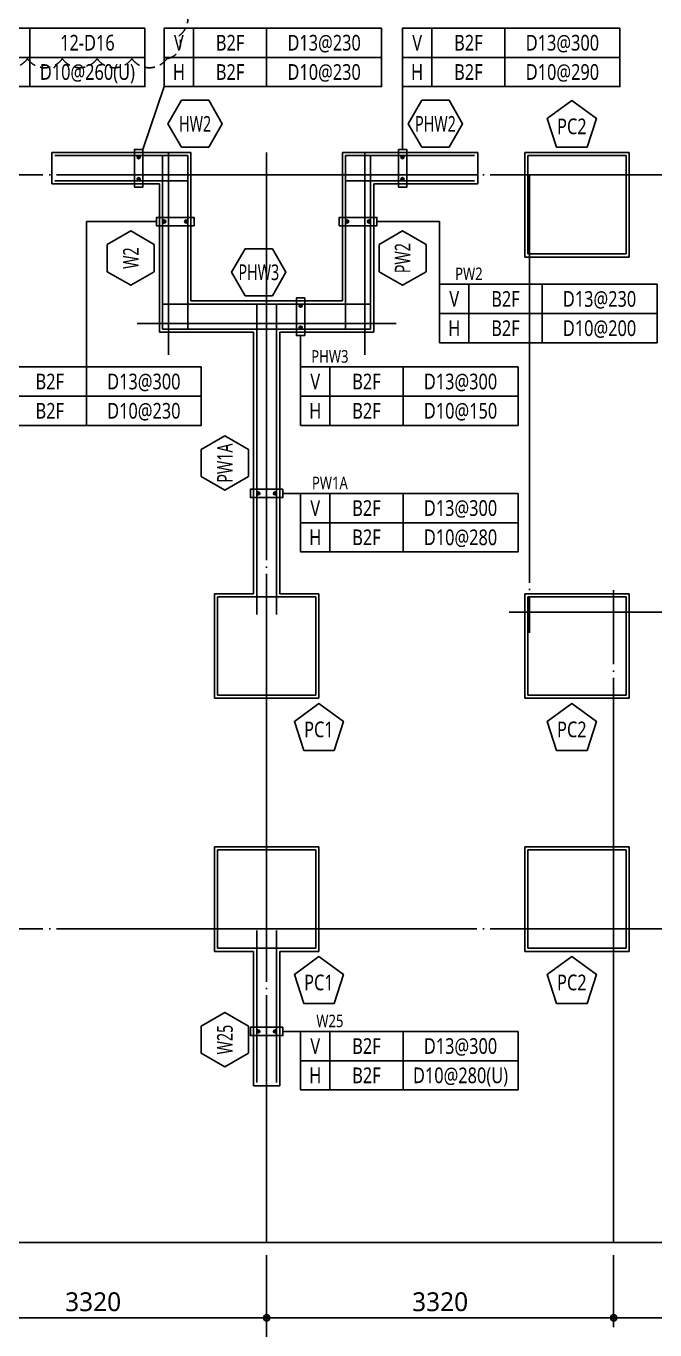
# Model space of a CAD drawing. Header units: millimetres. Extents: x 262481 to 2519995, y -394348 to 364571.
# Drawn here: x 299105 to 305122, y -345856 to -333387 of the extents above; entities that cross this region are included whole.
import ezdxf
from ezdxf.enums import TextEntityAlignment as Align
from ezdxf.xclip import XClip

# ---------------------------------------------------------------- set-up
doc = ezdxf.new("R2010")
doc.units = ezdxf.units.MM
doc.header["$LTSCALE"] = 65
doc.header["$XCLIPFRAME"] = 0
for name, pattern in [('CEN', [62, 60, -1, 0, -1]), ('XS-벽체$0$CEN', [62, 60, -1, 0, -1]), ('XS-벽체$0$HID', [2.3, 1.5, -0.8])]:
    doc.linetypes.add(name, pattern=pattern)
doc.layers.get('Defpoints').update_dxf_attribs({"color": 145})
for name, color, linetype in [('BARR', 1, 'Continuous'), ('BOX', 7, 'Continuous'), ('CEN', 1, 'CEN'), ('DIM', 7, 'Continuous'), ('LEADER', 7, 'Continuous'), ('M', 7, 'Continuous'), ('NAME-C', 1, 'Continuous'), ('NAME-W', 4, 'Continuous'), ('SEC', 11, 'Continuous'), ('TEXT-배근', 3, 'Continuous'), ('XS-벽체$0$BAR', 3, 'Continuous'), ('XS-벽체$0$CEN', 1, 'XS-벽체$0$CEN'), ('XS-벽체$0$WALL', 4, 'Continuous')]:
    doc.layers.add(name, color=color, linetype=linetype)
doc.layers.add('DEFPOINT', color=144, linetype='Continuous', plot=False)
doc.layers.add('XS-벽체$0$1215', color=181, linetype='XS-벽체$0$HID', plot=False)
doc.styles.add('맑은고딕', font='malgun.ttf')
doc.dimstyles.new('DIM_60', dxfattribs={"dimscale": 60, "dimtxt": 3, "dimasz": 1, "dimexe": 1.5, "dimexo": 2, "dimgap": 1, "dimtad": 1, "dimdec": 0, "dimzin": 0, "dimdsep": 46, "dimtxsty": '맑은고딕', "dimblk1": 'DIMDOT', "dimblk2": 'DIMDOT', "dimsah": 1, "dimcen": 0.09, "dimdle": 2, "dimclrd": 7, "dimclre": 7, "dimclrt": 3, "dimadec": 0, "dimazin": 0, "dimtfac": 1, "dimtdec": 0, "dimtix": 1, "dimtmove": 2, "dimatfit": 3, "dimldrblk": 'DIMDOT', "dimfxl": 0, "dimtolj": 1, "dimtzin": 0, "dimarcsym": 0})

# ---------------------------------------------------------------- blocks, each defined once
blk = doc.blocks.new('XS-벽체', base_point=(1093553, 0))
at = {"layer": 'XS-벽체$0$1215'}
blk.add_lwpolyline([(92381, 514112, -0.520567), (92381, 513778, -0.520567), (92266, 513560, -0.520567), (91932, 513560, -0.520567), (91599, 513560, -0.520567), (91266, 513560, -0.520567), (90932, 513560, -0.520567), (90599, 513560, -0.520567)], format="xyb", dxfattribs=at)
at = {"layer": 'XS-벽체$0$BAR'}
for p, q in [((91196, 512633), (92466, 512633)), ((92226, 512633), (92226, 510973)), ((92466, 512633), (92466, 510973)), ((95211, 512633), (93976, 512633)), ((93976, 512633), (93976, 510973)), ((94216, 512633), (94216, 510973)), ((96661, 512633), (95721, 512633)), ((95721, 512633), (95721, 511693)), ((96661, 511693), (96661, 512633)), ((91196, 512393), (92466, 512393)), ((95211, 512393), (93976, 512393)), ((96661, 511693), (95721, 511693)), ((92226, 511213), (93221, 511213)), ((93126, 508243), (93126, 511213)), ((94216, 511213), (93221, 511213)), ((93316, 508243), (93316, 511213)), ((92226, 510973), (93221, 510973)), ((94216, 510973), (93221, 510973)), ((93691, 508413), (92751, 508413)), ((92751, 508413), (92751, 507473)), ((93691, 507473), (93691, 508413)), ((96661, 508413), (95721, 508413)), ((95721, 508413), (95721, 507473)), ((96661, 507473), (96661, 508413)), ((93691, 507473), (92751, 507473)), ((96661, 507473), (95721, 507473)), ((93691, 505993), (92751, 505993)), ((92751, 505993), (92751, 505053)), ((93691, 505053), (93691, 505993)), ((96661, 505993), (95721, 505993)), ((95721, 505993), (95721, 505053)), ((96661, 505053), (96661, 505993)), ((93126, 503768), (93126, 505223)), ((93316, 505223), (93316, 503768)), ((93691, 505053), (92751, 505053)), ((96661, 505053), (95721, 505053))]:
    blk.add_line(p, q, dxfattribs=at)
at = {"layer": 'XS-벽체$0$CEN'}
for p, q in [((92281, 512663), (92281, 510728)), ((93221, 512663), (93221, 503738)), ((93221, 512663), (93221, 503738)), ((94161, 512663), (94161, 510728)), ((87181, 512448), (93221, 512448)), ((99261, 512448), (93221, 512448)), ((95736, 512448), (95736, 508068)), ((91981, 511028), (93221, 511028)), ((94461, 511028), (93221, 511028)), ((96541, 503738), (96541, 508478)), ((99261, 508268), (95541, 508268)), ((87181, 505238), (93221, 505238)), ((99261, 505238), (93221, 505238))]:
    blk.add_line(p, q, dxfattribs=at)
at = {"layer": 'XS-벽체$0$WALL'}
for p, q in [((91166, 512663), (91166, 512363)), ((91166, 512663), (92496, 512663)), ((92496, 512663), (92496, 511243)), ((95241, 512663), (93946, 512663)), ((93946, 512663), (93946, 511243)), ((95241, 512663), (95241, 512363)), ((96691, 512663), (95691, 512663)), ((95691, 512663), (95691, 511663)), ((96691, 512663), (96691, 511663)), ((91166, 512363), (92196, 512363)), ((92196, 512363), (92196, 510943)), ((95241, 512363), (94246, 512363)), ((94246, 512363), (94246, 510943)), ((96691, 511663), (95691, 511663)), ((92496, 511243), (93221, 511243)), ((93946, 511243), (93221, 511243)), ((92196, 510943), (93096, 510943)), ((93096, 508443), (93096, 510943)), ((94246, 510943), (93346, 510943)), ((93346, 508443), (93346, 510943)), ((92721, 508443), (93096, 508443)), ((92721, 508443), (92721, 507443)), ((93346, 508443), (93721, 508443)), ((93721, 508443), (93721, 507443)), ((95691, 508443), (96691, 508443)), ((95691, 508443), (95691, 507443)), ((96691, 508443), (96691, 507443)), ((92721, 507443), (93721, 507443)), ((96691, 507443), (95691, 507443)), ((92721, 506023), (93721, 506023)), ((92721, 506023), (92721, 505023)), ((93721, 506023), (93721, 505023)), ((96691, 506023), (95691, 506023)), ((95691, 506023), (95691, 505023)), ((96691, 506023), (96691, 505023)), ((92721, 505023), (93096, 505023)), ((93096, 505023), (93096, 503738)), ((93346, 505023), (93346, 503738)), ((93346, 505023), (93721, 505023)), ((96691, 505023), (95691, 505023)), ((93096, 503738), (93346, 503738))]:
    blk.add_line(p, q, dxfattribs=at)
blk = doc.blocks.new('DIMDOT')
at = {"layer": 'DIM', "linetype": 'Continuous'}
blk.add_line((-2, 0), (2, 0), dxfattribs=at)
for radius in [0.5, 0.25]:
    blk.add_circle((0, 0), radius, dxfattribs=at)
blk = doc.blocks.new('*D186')
at = {"layer": 'Defpoints', "color": 0, "linetype": 'Continuous', "transparency": 16777216}
for p in [(295367, -345021), (301407, -345021), (295367, -346221)]:
    blk.add_point(p, dxfattribs=at)
at = {"layer": 'DIM', "color": 7, "linetype": 'Continuous', "lineweight": -2, "transparency": 16777216}
for p, q in [((295367, -345141), (295367, -346311)), ((301407, -345141), (301407, -346311)), ((301347, -346221), (295427, -346221))]:
    blk.add_line(p, q, dxfattribs=at)
at = {"layer": 'DIM', "color": 7, "linetype": 'Continuous', "lineweight": -2, "transparency": 16777216, "xscale": 60, "yscale": 60, "zscale": 60, "rotation": 180}
blk.add_blockref('DIMDOT', (295367, -346221), dxfattribs=at)
at = {"layer": 'DIM', "color": 7, "linetype": 'Continuous', "lineweight": -2, "transparency": 16777216, "xscale": 60, "yscale": 60, "zscale": 60}
blk.add_blockref('DIMDOT', (301407, -346221), dxfattribs=at)
at = {"layer": 'DIM', "color": 3, "linetype": 'Continuous', "transparency": 16777216, "insert": (298387, -346068), "char_height": 180, "attachment_point": 5, "style": '맑은고딕'}
blk.add_mtext('\\A1;6040', dxfattribs=at)
blk = doc.blocks.new('*D188')
at = {"layer": 'Defpoints', "color": 0, "linetype": 'Continuous', "transparency": 16777216}
for p in [(298087, -345021), (301407, -345021), (301407, -345741)]:
    blk.add_point(p, dxfattribs=at)
at = {"layer": 'DIM', "color": 7, "linetype": 'Continuous', "lineweight": -2, "transparency": 16777216}
for p, q in [((298087, -345141), (298087, -345831)), ((301407, -345141), (301407, -345831)), ((298147, -345741), (301347, -345741))]:
    blk.add_line(p, q, dxfattribs=at)
at = {"layer": 'DIM', "color": 7, "linetype": 'Continuous', "lineweight": -2, "transparency": 16777216, "xscale": 60, "yscale": 60, "zscale": 60, "rotation": 180}
blk.add_blockref('DIMDOT', (298087, -345741), dxfattribs=at)
at = {"layer": 'DIM', "color": 7, "linetype": 'Continuous', "lineweight": -2, "transparency": 16777216, "xscale": 60, "yscale": 60, "zscale": 60}
blk.add_blockref('DIMDOT', (301407, -345741), dxfattribs=at)
at = {"layer": 'DIM', "color": 3, "linetype": 'Continuous', "transparency": 16777216, "insert": (299747, -345588), "char_height": 180, "attachment_point": 5, "style": '맑은고딕'}
blk.add_mtext('\\A1;3320', dxfattribs=at)
blk = doc.blocks.new('*D189')
at = {"layer": 'Defpoints', "color": 0, "linetype": 'Continuous', "transparency": 16777216}
for p in [(301407, -345021), (307447, -345021), (307447, -346221)]:
    blk.add_point(p, dxfattribs=at)
at = {"layer": 'DIM', "color": 7, "linetype": 'Continuous', "lineweight": -2, "transparency": 16777216}
for p, q in [((301407, -345141), (301407, -346311)), ((307447, -345141), (307447, -346311)), ((301467, -346221), (307387, -346221))]:
    blk.add_line(p, q, dxfattribs=at)
at = {"layer": 'DIM', "color": 7, "linetype": 'Continuous', "lineweight": -2, "transparency": 16777216, "xscale": 60, "yscale": 60, "zscale": 60, "rotation": 180}
blk.add_blockref('DIMDOT', (301407, -346221), dxfattribs=at)
at = {"layer": 'DIM', "color": 7, "linetype": 'Continuous', "lineweight": -2, "transparency": 16777216, "xscale": 60, "yscale": 60, "zscale": 60}
blk.add_blockref('DIMDOT', (307447, -346221), dxfattribs=at)
at = {"layer": 'DIM', "color": 3, "linetype": 'Continuous', "transparency": 16777216, "insert": (304427, -346068), "char_height": 180, "attachment_point": 5, "style": '맑은고딕'}
blk.add_mtext('\\A1;6040', dxfattribs=at)
blk = doc.blocks.new('*D190')
at = {"layer": 'Defpoints', "color": 0, "linetype": 'Continuous', "transparency": 16777216}
for p in [(304727, -345021), (307447, -345021), (307447, -345741)]:
    blk.add_point(p, dxfattribs=at)
at = {"layer": 'DIM', "color": 7, "linetype": 'Continuous', "lineweight": -2, "transparency": 16777216}
for p, q in [((304727, -345141), (304727, -345831)), ((307447, -345141), (307447, -345831)), ((304787, -345741), (307387, -345741))]:
    blk.add_line(p, q, dxfattribs=at)
at = {"layer": 'DIM', "color": 7, "linetype": 'Continuous', "lineweight": -2, "transparency": 16777216, "xscale": 60, "yscale": 60, "zscale": 60, "rotation": 180}
blk.add_blockref('DIMDOT', (304727, -345741), dxfattribs=at)
at = {"layer": 'DIM', "color": 7, "linetype": 'Continuous', "lineweight": -2, "transparency": 16777216, "xscale": 60, "yscale": 60, "zscale": 60}
blk.add_blockref('DIMDOT', (307447, -345741), dxfattribs=at)
at = {"layer": 'DIM', "color": 3, "linetype": 'Continuous', "transparency": 16777216, "insert": (306087, -345588), "char_height": 180, "attachment_point": 5, "style": '맑은고딕'}
blk.add_mtext('\\A1;2720', dxfattribs=at)
blk = doc.blocks.new('*D191')
at = {"layer": 'Defpoints', "color": 0, "linetype": 'Continuous', "transparency": 16777216}
for p in [(301407, -345021), (304727, -345021), (301407, -345741)]:
    blk.add_point(p, dxfattribs=at)
at = {"layer": 'DIM', "color": 7, "linetype": 'Continuous', "lineweight": -2, "transparency": 16777216}
for p, q in [((301407, -345141), (301407, -345831)), ((304727, -345141), (304727, -345831)), ((304667, -345741), (301467, -345741))]:
    blk.add_line(p, q, dxfattribs=at)
at = {"layer": 'DIM', "color": 7, "linetype": 'Continuous', "lineweight": -2, "transparency": 16777216, "xscale": 60, "yscale": 60, "zscale": 60, "rotation": 180}
blk.add_blockref('DIMDOT', (301407, -345741), dxfattribs=at)
at = {"layer": 'DIM', "color": 7, "linetype": 'Continuous', "lineweight": -2, "transparency": 16777216, "xscale": 60, "yscale": 60, "zscale": 60}
blk.add_blockref('DIMDOT', (304727, -345741), dxfattribs=at)
at = {"layer": 'DIM', "color": 3, "linetype": 'Continuous', "transparency": 16777216, "insert": (303067, -345588), "char_height": 180, "attachment_point": 5, "style": '맑은고딕'}
blk.add_mtext('\\A1;3320', dxfattribs=at)
blk = doc.blocks.new('BAR')
at = {"layer": 'BARR'}
h = blk.add_hatch(color=256, dxfattribs=at)
edge = h.paths.add_edge_path()
edge.add_arc((0, 0), 15, 0, 360)
blk.add_circle((0, 0), 15, dxfattribs=at)

msp = doc.modelspace()

# ---------------------------------------------------------------- linework, layer by layer
at = {"layer": 'BOX'}
for points in [[(299142.4, -333406.3), (299142.4, -333686.3), (298442.4, -333686.3), (298442.4, -333406.3)], [(300242.4, -333406.3), (300242.4, -333686.3), (299142.4, -333686.3), (299142.4, -333406.3)], [(300707.4, -333406.3), (300707.4, -333686.3), (300427.4, -333686.3), (300427.4, -333406.3)], [(301407.4, -333406.3), (301407.4, -333686.3), (300707.4, -333686.3), (300707.4, -333406.3)], [(302507.4, -333406.3), (302507.4, -333686.3), (301407.4, -333686.3), (301407.4, -333406.3)], [(302987.4, -333406.3), (302987.4, -333686.3), (302707.4, -333686.3), (302707.4, -333406.3)], [(303687.4, -333406.3), (303687.4, -333686.3), (302987.4, -333686.3), (302987.4, -333406.3)], [(304787.4, -333406.3), (304787.4, -333686.3), (303687.4, -333686.3), (303687.4, -333406.3)], [(299142.4, -333686.3), (299142.4, -333966.3), (298442.4, -333966.3), (298442.4, -333686.3)], [(300242.4, -333686.3), (300242.4, -333966.3), (299142.4, -333966.3), (299142.4, -333686.3)], [(300707.4, -333686.3), (300707.4, -333966.3), (300427.4, -333966.3), (300427.4, -333686.3)], [(301407.4, -333686.3), (301407.4, -333966.3), (300707.4, -333966.3), (300707.4, -333686.3)], [(302507.4, -333686.3), (302507.4, -333966.3), (301407.4, -333966.3), (301407.4, -333686.3)], [(302987.4, -333686.3), (302987.4, -333966.3), (302707.4, -333966.3), (302707.4, -333686.3)], [(303687.4, -333686.3), (303687.4, -333966.3), (302987.4, -333966.3), (302987.4, -333686.3)], [(304787.4, -333686.3), (304787.4, -333966.3), (303687.4, -333966.3), (303687.4, -333686.3)], [(303342.4, -335856.3), (303342.4, -336136.3), (303062.4, -336136.3), (303062.4, -335856.3)], [(304042.4, -335856.3), (304042.4, -336136.3), (303342.4, -336136.3), (303342.4, -335856.3)], [(305142.4, -335856.3), (305142.4, -336136.3), (304042.4, -336136.3), (304042.4, -335856.3)], [(303342.4, -336136.3), (303342.4, -336416.3), (303062.4, -336416.3), (303062.4, -336136.3)], [(304042.4, -336136.3), (304042.4, -336416.3), (303342.4, -336416.3), (303342.4, -336136.3)], [(305142.4, -336136.3), (305142.4, -336416.3), (304042.4, -336416.3), (304042.4, -336136.3)], [(299682.4, -336646.3), (299682.4, -336926.3), (298982.4, -336926.3), (298982.4, -336646.3)], [(300782.4, -336646.3), (300782.4, -336926.3), (299682.4, -336926.3), (299682.4, -336646.3)], [(302012.4, -336646.3), (302012.4, -336926.3), (301732.4, -336926.3), (301732.4, -336646.3)], [(302712.4, -336646.3), (302712.4, -336926.3), (302012.4, -336926.3), (302012.4, -336646.3)], [(303812.4, -336646.3), (303812.4, -336926.3), (302712.4, -336926.3), (302712.4, -336646.3)], [(299682.4, -336926.3), (299682.4, -337206.3), (298982.4, -337206.3), (298982.4, -336926.3)], [(300782.4, -336926.3), (300782.4, -337206.3), (299682.4, -337206.3), (299682.4, -336926.3)], [(302012.4, -336926.3), (302012.4, -337206.3), (301732.4, -337206.3), (301732.4, -336926.3)], [(302712.4, -336926.3), (302712.4, -337206.3), (302012.4, -337206.3), (302012.4, -336926.3)], [(303812.4, -336926.3), (303812.4, -337206.3), (302712.4, -337206.3), (302712.4, -336926.3)], [(302012.4, -337856.3), (302012.4, -338136.3), (301732.4, -338136.3), (301732.4, -337856.3)], [(302712.4, -337856.3), (302712.4, -338136.3), (302012.4, -338136.3), (302012.4, -337856.3)], [(303812.4, -337856.3), (303812.4, -338136.3), (302712.4, -338136.3), (302712.4, -337856.3)], [(302012.4, -338136.3), (302012.4, -338416.3), (301732.4, -338416.3), (301732.4, -338136.3)], [(302712.4, -338136.3), (302712.4, -338416.3), (302012.4, -338416.3), (302012.4, -338136.3)], [(303812.4, -338136.3), (303812.4, -338416.3), (302712.4, -338416.3), (302712.4, -338136.3)], [(302012.4, -343001.6), (302012.4, -343281.6), (301732.4, -343281.6), (301732.4, -343001.6)], [(302712.4, -343001.6), (302712.4, -343281.6), (302012.4, -343281.6), (302012.4, -343001.6)], [(303812.4, -343001.6), (303812.4, -343281.6), (302712.4, -343281.6), (302712.4, -343001.6)], [(302012.4, -343281.6), (302012.4, -343561.6), (301732.4, -343561.6), (301732.4, -343281.6)], [(302712.4, -343281.6), (302712.4, -343561.6), (302012.4, -343561.6), (302012.4, -343281.6)], [(303812.4, -343281.6), (303812.4, -343561.6), (302712.4, -343561.6), (302712.4, -343281.6)]]:
    msp.add_lwpolyline(points, close=True, dxfattribs=at)
at = {"layer": 'CEN'}
for p, q in [((301407.4, -343521.3), (301407.4, -345021.3)), ((304727.4, -343521.3), (304727.4, -345021.3))]:
    msp.add_line(p, q, dxfattribs=at)
at = {"layer": 'DEFPOINT'}
msp.add_lwpolyline([(280287.4, -323596.3), (310227.4, -323596.3), (310227.4, -345021.3), (280287.4, -345021.3)], close=True, dxfattribs=at)
at = {"layer": 'LEADER'}
for p, q in [((300222.4, -334566.3), (300427.4, -333966.3)), ((302707.4, -333966.3), (302707.4, -334566.3)), ((300352.4, -335256.3), (299682.4, -335256.3)), ((299682.4, -336646.3), (299682.4, -335256.3)), ((301732.4, -336646.3), (301732.4, -336346.3)), ((301732.4, -337856.3), (301562.4, -337856.3)), ((301732.4, -343001.6), (301562.4, -343001.6))]:
    msp.add_line(p, q, dxfattribs=at)
for points in [[(300222.4, -334566.3), (300142.4, -334566.3), (300142.4, -334926.3), (300222.4, -334926.3)], [(302667.4, -334566.3), (302747.4, -334566.3), (302747.4, -334926.3), (302667.4, -334926.3)], [(300712.4, -335296.3), (300712.4, -335216.3), (300352.4, -335216.3), (300352.4, -335296.3)], [(302102.4, -335296.3), (302102.4, -335216.3), (302462.4, -335216.3), (302462.4, -335296.3)], [(301772.4, -336346.3), (301692.4, -336346.3), (301692.4, -335986.3), (301772.4, -335986.3)], [(301562.4, -337816.3), (301562.4, -337896.3), (301252.4, -337896.3), (301252.4, -337816.3)], [(301562.4, -342961.6), (301562.4, -343041.6), (301252.4, -343041.6), (301252.4, -342961.6)]]:
    msp.add_lwpolyline(points, close=True, dxfattribs=at)
msp.add_lwpolyline([(302462.4, -335256.3), (303062.4, -335256.3), (303062.4, -335856.3)], dxfattribs=at)
at = {"layer": 'M'}
for points in [[(300593, -334546.3), (300463.1, -334321.3), (300593, -334096.3), (300852.8, -334096.3), (300982.7, -334321.3), (300852.8, -334546.3)], [(302892.5, -334546.3), (302762.6, -334321.3), (302892.5, -334096.3), (303152.3, -334096.3), (303282.2, -334321.3), (303152.3, -334546.3)], [(304472.7, -334546.3), (304562.6, -334269.9), (304327.4, -334099), (304092.3, -334269.9), (304182.1, -334546.3)], [(300332.4, -335736.2), (300107.4, -335866.1), (299882.4, -335736.2), (299882.4, -335476.3), (300107.4, -335346.4), (300332.4, -335476.3)], [(302932.4, -335736.2), (302707.4, -335866.1), (302482.4, -335736.2), (302482.4, -335476.3), (302707.4, -335346.4), (302932.4, -335476.3)], [(301202.5, -335966.3), (301072.6, -335741.3), (301202.5, -335516.3), (301462.3, -335516.3), (301592.2, -335741.3), (301462.3, -335966.3)], [(301232.4, -337696.2), (301007.4, -337826.1), (300782.4, -337696.2), (300782.4, -337436.3), (301007.4, -337306.4), (301232.4, -337436.3)], [(302052.7, -340313.5), (302142.6, -340037.1), (301907.4, -339866.3), (301672.3, -340037.1), (301762.1, -340313.5)], [(304472.7, -340313.5), (304562.6, -340037.1), (304327.4, -339866.3), (304092.3, -340037.1), (304182.1, -340313.5)], [(302052.7, -342733.5), (302142.6, -342457.1), (301907.4, -342286.3), (301672.3, -342457.1), (301762.1, -342733.5)], [(304472.7, -342733.5), (304562.6, -342457.1), (304327.4, -342286.3), (304092.3, -342457.1), (304182.1, -342733.5)], [(301232.4, -343209.7), (301007.4, -343339.6), (300782.4, -343209.7), (300782.4, -342949.9), (301007.4, -342820), (301232.4, -342949.9)]]:
    msp.add_lwpolyline(points, close=True, dxfattribs=at)

# ---------------------------------------------------------------- block references
at = {"layer": 'BARR', "xscale": -1}
for p, rotation in [((300182.4, -334641.3), 270.0000000000006), ((300182.4, -334851.3), 270.0000000000006), ((300427.4, -335256.3), 180), ((300637.4, -335256.3), 180)]:
    msp.add_blockref('BAR', p, dxfattribs=dict(at, rotation=rotation))
at = {"layer": 'BARR'}
for p, rotation in [((302707.4, -334641.3), 89.99999999999933), ((302707.4, -334851.3), 89.99999999999933), ((302177.4, -335256.3), 179.9999999999993), ((302387.4, -335256.3), 179.9999999999993), ((301732.4, -336061.3), 269.9999999999993), ((301732.4, -336271.3), 269.9999999999993)]:
    msp.add_blockref('BAR', p, dxfattribs=dict(at, rotation=rotation))
for p in [(301327.4, -337856.3), (301487.4, -337856.3), (301327.4, -343001.6), (301487.4, -343001.6)]:
    msp.add_blockref('BAR', p, dxfattribs=at)
at = {"layer": 'SEC'}
ref = msp.add_blockref('XS-벽체', (1301739.3, -847258.8), dxfattribs=at)
XClip(ref).set_block_clipping_path([(72100.6265650128, 502237.5453104086), (102040.6265650042, 523662.5453104066)])

# ---------------------------------------------------------------- texts
at = {"layer": 'NAME-C', "style": '맑은고딕', "width": 0.8}
for s, p in [('PC2', (304327.4, -334346.3)), ('PC1', (301907.4, -340113.5)), ('PC2', (304327.4, -340113.5)), ('PC1', (301907.4, -342533.5)), ('PC2', (304327.4, -342533.5))]:
    msp.add_text(s, height=150, dxfattribs=at).set_placement(p, align=Align.MIDDLE_CENTER)
at = {"layer": 'NAME-W', "style": '맑은고딕', "width": 0.7}
for s, p in [('HW2', (300722.9, -334321.3)), ('PHW2', (303022.4, -334321.3)), ('PHW3', (301332.4, -335741.3))]:
    msp.add_text(s, height=150, dxfattribs=at).set_placement(p, align=Align.MIDDLE)
for s, p in [('W2', (300107.4, -335606.3)), ('PW2', (302707.4, -335606.3)), ('PW1A', (301007.4, -337566.3)), ('W25', (301007.4, -343079.8))]:
    msp.add_text(s, height=150, rotation=90, dxfattribs=at).set_placement(p, align=Align.MIDDLE)
at = {"layer": 'TEXT-배근', "style": '맑은고딕', "width": 0.8}
for s, p in [('12-D16', (299692.4, -333546.3)), ('V', (300567.4, -333546.3)), ('B2F', (301057.4, -333546.3)), ('D13@230', (301957.4, -333546.3)), ('V', (302847.4, -333546.3)), ('B2F', (303337.4, -333546.3)), ('D13@300', (304237.4, -333546.3)), ('D10@260(U)', (299692.4, -333826.3)), ('H', (300567.4, -333826.3)), ('B2F', (301057.4, -333826.3)), ('D10@230', (301957.4, -333826.3)), ('H', (302847.4, -333826.3)), ('B2F', (303337.4, -333826.3)), ('D10@290', (304237.4, -333826.3)), ('V', (303202.4, -335996.3)), ('B2F', (303692.4, -335996.3)), ('D13@230', (304592.4, -335996.3)), ('H', (303202.4, -336276.3)), ('B2F', (303692.4, -336276.3)), ('B2F', (299332.4, -336786.3)), ('D13@300', (300232.4, -336786.3)), ('V', (301872.4, -336786.3)), ('B2F', (302362.4, -336786.3)), ('D13@300', (303262.4, -336786.3)), ('B2F', (299332.4, -337066.3)), ('D10@230', (300232.4, -337066.3)), ('H', (301872.4, -337066.3)), ('B2F', (302362.4, -337066.3)), ('V', (301872.4, -337996.3)), ('B2F', (302362.4, -337996.3)), ('D13@300', (303262.4, -337996.3)), ('H', (301872.4, -338276.3)), ('B2F', (302362.4, -338276.3)), ('D10@280', (303262.4, -338276.3)), ('V', (301872.4, -343141.6)), ('B2F', (302362.4, -343141.6)), ('D13@300', (303262.4, -343141.6)), ('H', (301872.4, -343421.6)), ('B2F', (302362.4, -343421.6)), ('D10@280(U)', (303262.4, -343421.6))]:
    msp.add_text(s, height=150, dxfattribs=at).set_placement(p, align=Align.MIDDLE_CENTER)
at = {"layer": 'TEXT-배근', "color": 2, "style": '맑은고딕', "width": 0.8}
for s, p in [('PW2', (303342.4, -335756.3)), ('PHW3', (302012.4, -336546.3)), ('PW1A', (302012.4, -337756.3)), ('W25', (302012.4, -342901.6))]:
    msp.add_text(s, height=120, dxfattribs=at).set_placement(p, align=Align.MIDDLE_CENTER)
at = {"layer": 'TEXT-배근', "color": 1, "style": '맑은고딕', "width": 0.8}
for s, p in [('D10@200', (304592.4, -336276.3)), ('D10@150', (303262.4, -337066.3))]:
    msp.add_text(s, height=150, dxfattribs=at).set_placement(p, align=Align.MIDDLE_CENTER)

# ---------------------------------------------------------------- dimensions: what is measured, and where the dimension line sits
at = {"layer": 'DIM', "linetype": 'Continuous'}
for base, p1, p2, picture, middle in [((295367.4, -346221.3), (301407.4, -345021.3), (295367.4, -345021.3), '*D186', (298387.4, -346068.3)), ((301407.4, -345741.3), (304727.4, -345021.3), (301407.4, -345021.3), '*D191', (303067.4, -345588.3))]:
    dim = msp.add_linear_dim(base=base, p1=p1, p2=p2, angle=180, dimstyle='DIM_60', dxfattribs=at)
    dim.commit()
    dim.dimension.update_dxf_attribs({"geometry": picture, "text_midpoint": middle})
for base, p1, p2, picture, middle in [((301407.4, -345741.3), (298087.4, -345021.3), (301407.4, -345021.3), '*D188', (299747.4, -345588.3)), ((307447.4, -346221.3), (301407.4, -345021.3), (307447.4, -345021.3), '*D189', (304427.4, -346068.3)), ((307447.4, -345741.3), (304727.4, -345021.3), (307447.4, -345021.3), '*D190', (306087.4, -345588.3))]:
    dim = msp.add_linear_dim(base=base, p1=p1, p2=p2, dimstyle='DIM_60', dxfattribs=at)
    dim.commit()
    dim.dimension.update_dxf_attribs({"geometry": picture, "text_midpoint": middle})

doc.saveas('drawing.dxf')
